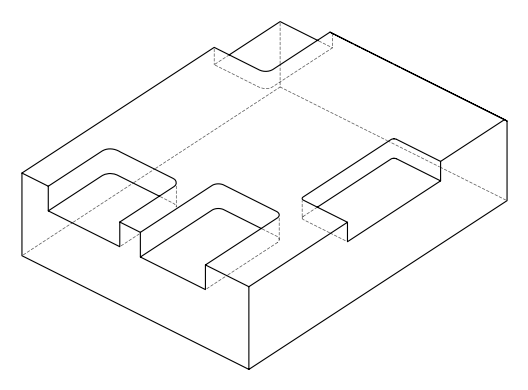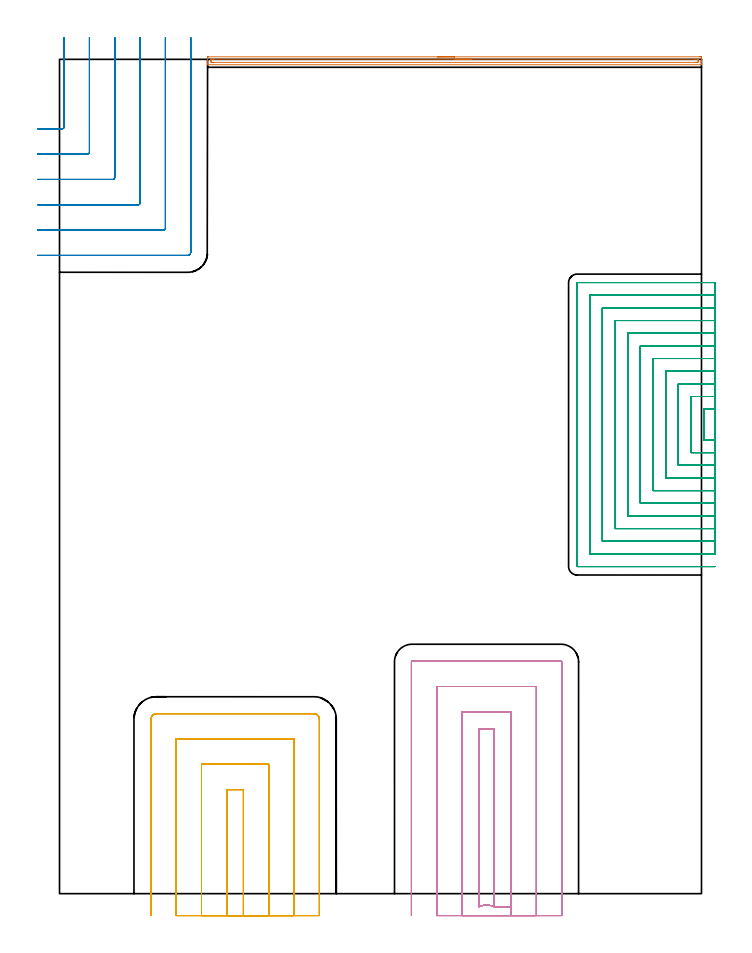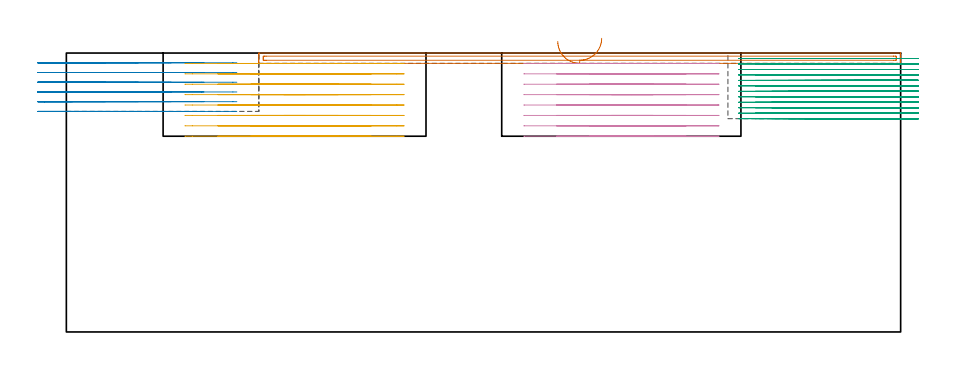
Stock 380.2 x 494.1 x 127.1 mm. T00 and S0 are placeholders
(PLAN: 5 operations, 3 tool changes, 156.1 min)
(1 AREA_MILL | FG_CHAMFER_SURFACE | UGT0205_001 | 4.86 min | 3268 mm3)
(2 MILL_CORNER_NOTCH_RECTANGULAR | CORNER_NOTCH_RECTANGULAR | UGT0201_094 | Follow Part, ap 5, ae 75% | 11.39 min | 293378 mm3)
(3 MILL_SLOT | SLOT_PARTIAL_RECTANGULAR | NXT0201_013 | Follow Part, ap 2.5, ae 75% | 94.37 min | 419061 mm3)
(4 MILL_SLOT_1 | SLOT_PARTIAL_RECTANGULAR_1 | UGT0201_094 | Follow Part, ap 5, ae 75% | 23.95 min | 608532 mm3)
(5 MILL_SLOT_2 | SLOT_PARTIAL_RECTANGULAR_2 | UGT0201_094 | Follow Part, ap 5, ae 75% | 21.58 min | 526563 mm3)
(TOOL UGT0205_001 | Chamfer Mill 20 x 3 x 45 deg. | D20 FL50 Z2)
(TOOL UGT0201_094 | End mill 20 mm | D20 FL38 Z4)
(TOOL NXT0201_013 | ENDMILL 10mm | D10 FL30 Z4)
(OP 1 AREA_MILL)
G17 G21 G94 G90
T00 M6
G54
G17 G0 G90 X223.95 Y495.6 S1061 M3
G43 Z137.1 H0
Z132.4
G94 G1 X223.988 Z131.528 F250.
X224.102 Z130.663
X224.291 Z129.812
X224.553 Z128.98
X224.887 Z128.174
X225.29 Z127.4
X225.758 Z126.664
X226.29 Z125.972
X226.879 Z125.329
X227.522 Z124.74
X228.214 Z124.208
X228.95 Z123.74
X229.724 Z123.337
X230.53 Z123.003
X231.362 Z122.741
X232.214 Z122.552
X233.078 Z122.438
X233.95 Z122.4
X379.008
X379.581 Y495.599 Z122.401
X380.146 Y495.593 Z122.403
X380.192 Y495.591 Z122.405
X380.2 Y495.03 Z122.966
Y494.757 Z123.239
Y494.14 Z123.855
Y493.594 Z124.403
Y493.25 Z124.746
Y492.704 Z125.292
Y492.36 Z125.635
Y491.672 Z126.327
Y491.34 Z126.659
Y490.948 Z127.043
X380.191 Y490.902 Z127.088
X380.028 Y490.9 Z127.1
X87.873
X87.71 Y490.903 Z127.088
X87.707 Y490.946 Z127.045
X87.7 Y491.34 Z126.659
Y491.673 Z126.327
Y492.36 Z125.635
Y493.594 Z124.403
Y494.14 Z123.855
Y494.757 Z123.239
X87.702 Y495.03 Z122.966
X87.708 Y495.591 Z122.405
X87.754 Y495.593 Z122.403
X88.319 Y495.6 Z122.4
X233.95
Y494.186 Z123.814
X376.9
X377.751 Y494.183 Z123.817
X377.794 Y494.18 Z123.82
X378.19 Y494.14 Z123.86
X378.197 Y493.738 Z124.262
X378.198 Y493.25 Z124.75
Y492.848 Z125.152
X378.19 Y492.36 Z125.64
X377.834 Y492.32 Z125.68
X377.794 Y492.318 Z125.682
X376.946 Y492.314 Z125.686
X376.9
X91.
X90.149 Y492.317 Z125.683
X90.106 Y492.32 Z125.68
X89.71 Y492.36 Z125.64
X89.703 Y492.762 Z125.238
X89.702 Y493.25 Z124.75
Y493.652 Z124.348
X89.71 Y494.14 Z123.86
X90.066 Y494.18 Z123.82
X90.106 Y494.182 Z123.818
X90.954 Y494.186 Z123.814
X91.
X233.95
X234.822 Z123.852
X235.686 Z123.966
X236.538 Z124.155
X237.37 Z124.417
X238.176 Z124.751
X238.95 Z125.154
X239.686 Z125.623
X240.378 Z126.154
X241.021 Z126.743
X241.61 Z127.386
X242.142 Z128.078
X242.61 Z128.814
X243.013 Z129.588
X243.347 Z130.394
X243.609 Z131.226
X243.798 Z132.078
X243.912 Z132.943
X243.95 Z133.814
G0 Z137.1
M5
M2
(OP 2 MILL_CORNER_NOTCH_RECTANGULAR)
G17 G21 G94 G90
T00 M6
G54
G17 G0 G90 X-13. Y453. S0 M3
G43 Z137.1 H0
Z122.667
G94 G1 X-10. F250.
X1.707 F500.
G3 X2.7 Y453.993 R1.
G1 Y504.1
Y507.1 F250.
G0 Z137.1
X-13. Y438.
Z122.667
G1 X-10.
X16.706 F500.
G3 X17.7 Y438.994 R1.
G1 Y504.1
Y507.1 F250.
G0 Z137.1
X-13. Y423.
Z122.667
G1 X-10.
X31.706 F500.
G3 X32.7 Y423.994 R1.
G1 Y504.1
Y507.1 F250.
G0 Z137.1
X-13. Y408.
Z122.667
G1 X-10.
X46.706 F500.
G3 X47.7 Y408.994 R1.
G1 Y504.1
Y507.1 F250.
G0 Z137.1
X-13. Y393.
Z122.667
G1 X-10.
X61.705 F500.
G3 X62.7 Y393.995 R1.
G1 Y504.1
Y507.1 F250.
G0 Z137.1
X-13. Y378.
Z122.667
G1 X-10.
X75.9 F500.
G3 X77.7 Y379.8 R1.8
G1 Y504.1
Y507.1 F250.
G0 Z137.1
X-13. Y453.
Z118.233
G1 X-10.
X1.707 F500.
G3 X2.7 Y453.993 R1.
G1 Y504.1
Y507.1 F250.
G0 Z137.1
X-13. Y438.
Z118.233
G1 X-10.
X16.706 F500.
G3 X17.7 Y438.994 R1.
G1 Y504.1
Y507.1 F250.
G0 Z137.1
X-13. Y423.
Z118.233
G1 X-10.
X31.706 F500.
G3 X32.7 Y423.994 R1.
G1 Y504.1
Y507.1 F250.
G0 Z137.1
X-13. Y408.
Z118.233
G1 X-10.
X46.706 F500.
G3 X47.7 Y408.994 R1.
G1 Y504.1
Y507.1 F250.
G0 Z137.1
X-13. Y393.
Z118.233
G1 X-10.
X61.705 F500.
G3 X62.7 Y393.995 R1.
G1 Y504.1
Y507.1 F250.
G0 Z137.1
X-13. Y378.
Z118.233
G1 X-10.
X75.9 F500.
G3 X77.7 Y379.8 R1.8
G1 Y504.1
Y507.1 F250.
G0 Z137.1
X-13. Y453.
Z113.8
G1 X-10.
X1.707 F500.
G3 X2.7 Y453.993 R1.
G1 Y504.1
Y507.1 F250.
G0 Z137.1
X-13. Y438.
Z113.8
G1 X-10.
X16.706 F500.
G3 X17.7 Y438.994 R1.
G1 Y504.1
Y507.1 F250.
G0 Z137.1
X-13. Y423.
Z113.8
G1 X-10.
X31.706 F500.
G3 X32.7 Y423.994 R1.
G1 Y504.1
Y507.1 F250.
G0 Z137.1
X-13. Y408.
Z113.8
G1 X-10.
X46.706 F500.
G3 X47.7 Y408.994 R1.
G1 Y504.1
Y507.1 F250.
G0 Z137.1
X-13. Y393.
Z113.8
G1 X-10.
X61.705 F500.
G3 X62.7 Y393.995 R1.
G1 Y504.1
Y507.1 F250.
G0 Z137.1
X-13. Y378.
Z113.8
G1 X-10.
X75.9 F500.
G3 X77.7 Y379.8 R1.8
G1 Y504.1
Y507.1 F250.
G0 Z137.1
X-13. Y453.
Z109.367
G1 X-10.
X1.707 F500.
G3 X2.7 Y453.993 R1.
G1 Y504.1
Y507.1 F250.
G0 Z137.1
X-13. Y438.
Z109.367
G1 X-10.
X16.706 F500.
G3 X17.7 Y438.994 R1.
G1 Y504.1
Y507.1 F250.
G0 Z137.1
X-13. Y423.
Z109.367
G1 X-10.
X31.706 F500.
G3 X32.7 Y423.994 R1.
G1 Y504.1
Y507.1 F250.
G0 Z137.1
X-13. Y408.
Z109.367
G1 X-10.
X46.706 F500.
G3 X47.7 Y408.994 R1.
G1 Y504.1
Y507.1 F250.
G0 Z137.1
X-13. Y393.
Z109.367
G1 X-10.
X61.705 F500.
G3 X62.7 Y393.995 R1.
G1 Y504.1
Y507.1 F250.
G0 Z137.1
X-13. Y378.
Z109.367
G1 X-10.
X75.9 F500.
G3 X77.7 Y379.8 R1.8
G1 Y504.1
Y507.1 F250.
G0 Z137.1
X-13. Y453.
Z104.933
G1 X-10.
X1.707 F500.
G3 X2.7 Y453.993 R1.
G1 Y504.1
Y507.1 F250.
G0 Z137.1
X-13. Y438.
Z104.933
G1 X-10.
X16.706 F500.
G3 X17.7 Y438.994 R1.
G1 Y504.1
Y507.1 F250.
G0 Z137.1
X-13. Y423.
Z104.933
G1 X-10.
X31.706 F500.
G3 X32.7 Y423.994 R1.
G1 Y504.1
Y507.1 F250.
G0 Z137.1
X-13. Y408.
Z104.933
G1 X-10.
X46.706 F500.
G3 X47.7 Y408.994 R1.
G1 Y504.1
Y507.1 F250.
G0 Z137.1
X-13. Y393.
Z104.933
G1 X-10.
X61.705 F500.
G3 X62.7 Y393.995 R1.
G1 Y504.1
Y507.1 F250.
G0 Z137.1
X-13. Y378.
Z104.933
G1 X-10.
X75.9 F500.
G3 X77.7 Y379.8 R1.8
G1 Y504.1
Y507.1 F250.
G0 Z137.1
X-13. Y453.
Z100.5
G1 X-10.
X1.707 F500.
G3 X2.7 Y453.993 R1.
G1 Y504.1
Y507.1 F250.
G0 Z137.1
X-13. Y438.
Z100.5
G1 X-10.
X16.706 F500.
G3 X17.7 Y438.994 R1.
G1 Y504.1
Y507.1 F250.
G0 Z137.1
X-13. Y423.
Z100.5
G1 X-10.
X31.706 F500.
G3 X32.7 Y423.994 R1.
G1 Y504.1
Y507.1 F250.
G0 Z137.1
X-13. Y408.
Z100.5
G1 X-10.
X46.706 F500.
G3 X47.7 Y408.994 R1.
G1 Y504.1
Y507.1 F250.
G0 Z137.1
X-13. Y393.
Z100.5
G1 X-10.
X61.705 F500.
G3 X62.7 Y393.995 R1.
G1 Y504.1
Y507.1 F250.
G0 Z137.1
X-13. Y378.
Z100.5
G1 X-10.
X75.9 F500.
G3 X77.7 Y379.8 R1.8
G1 Y504.1
Y507.1 F250.
G0 Z137.1
M5
M2
(OP 3 MILL_SLOT)
G17 G21 G94 G90
T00 M6
G54
G17 G0 G90 X388.2 Y286.9 S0 M3
G43 Z137.1 H0
Z124.608
G94 G1 X385.2 F250.
X381.5 F500.
Y268.7
X385.2
X388.2 F250.
Y294.4
X385.2
X374. F500.
Y261.2
X385.2
X388.2 F250.
Y301.9
X385.2
X366.5 F500.
Y253.7
X385.2
X388.2 F250.
Y309.4
X385.2
X359. F500.
Y246.2
X385.2
X388.2 F250.
Y316.9
X385.2
X351.5 F500.
Y238.7
X385.2
X388.2 F250.
Y324.4
X385.2
X344. F500.
Y231.2
X385.2
X388.2 F250.
Y331.9
X385.2
X336.5 F500.
Y223.7
X385.2
X388.2 F250.
Y339.4
X385.2
X329. F500.
Y216.2
X385.2
X388.2 F250.
Y346.9
X385.2
X321.5 F500.
Y208.7
X385.2
X388.2 F250.
Y354.4
X385.2
X314. F500.
Y201.2
X385.2
X388.2 F250.
Y361.9
X385.2
X306.6 F500.
X306.545 Y361.895
X306.505 Y361.855
X306.5 Y361.8
Y193.8
X306.505 Y193.745
X306.545 Y193.705
X306.6 Y193.7
X385.2
X388.2 F250.
G0 Y286.9 Z122.117
G1 X385.2
X381.5 F500.
Y268.7
X385.2
X388.2 F250.
Y294.4
X385.2
X374. F500.
Y261.2
X385.2
X388.2 F250.
Y301.9
X385.2
X366.5 F500.
Y253.7
X385.2
X388.2 F250.
Y309.4
X385.2
X359. F500.
Y246.2
X385.2
X388.2 F250.
Y316.9
X385.2
X351.5 F500.
Y238.7
X385.2
X388.2 F250.
Y324.4
X385.2
X344. F500.
Y231.2
X385.2
X388.2 F250.
Y331.9
X385.2
X336.5 F500.
Y223.7
X385.2
X388.2 F250.
Y339.4
X385.2
X329. F500.
Y216.2
X385.2
X388.2 F250.
Y346.9
X385.2
X321.5 F500.
Y208.7
X385.2
X388.2 F250.
Y354.4
X385.2
X314. F500.
Y201.2
X385.2
X388.2 F250.
Y361.9
X385.2
X306.6 F500.
X306.545 Y361.895
X306.505 Y361.855
X306.5 Y361.8
Y193.8
X306.505 Y193.745
X306.545 Y193.705
X306.6 Y193.7
X385.2
X388.2 F250.
G0 Y286.9 Z119.625
G1 X385.2
X381.5 F500.
Y268.7
X385.2
X388.2 F250.
Y294.4
X385.2
X374. F500.
Y261.2
X385.2
X388.2 F250.
Y301.9
X385.2
X366.5 F500.
Y253.7
X385.2
X388.2 F250.
Y309.4
X385.2
X359. F500.
Y246.2
X385.2
X388.2 F250.
Y316.9
X385.2
X351.5 F500.
Y238.7
X385.2
X388.2 F250.
Y324.4
X385.2
X344. F500.
Y231.2
X385.2
X388.2 F250.
Y331.9
X385.2
X336.5 F500.
Y223.7
X385.2
X388.2 F250.
Y339.4
X385.2
X329. F500.
Y216.2
X385.2
X388.2 F250.
Y346.9
X385.2
X321.5 F500.
Y208.7
X385.2
X388.2 F250.
Y354.4
X385.2
X314. F500.
Y201.2
X385.2
X388.2 F250.
Y361.9
X385.2
X306.6 F500.
X306.545 Y361.895
X306.505 Y361.855
X306.5 Y361.8
Y193.8
X306.505 Y193.745
X306.545 Y193.705
X306.6 Y193.7
X385.2
X388.2 F250.
G0 Y286.9 Z117.133
G1 X385.2
X381.5 F500.
Y268.7
X385.2
X388.2 F250.
Y294.4
X385.2
X374. F500.
Y261.2
X385.2
X388.2 F250.
Y301.9
X385.2
X366.5 F500.
Y253.7
X385.2
X388.2 F250.
Y309.4
X385.2
X359. F500.
Y246.2
X385.2
X388.2 F250.
Y316.9
X385.2
X351.5 F500.
Y238.7
X385.2
X388.2 F250.
Y324.4
X385.2
X344. F500.
Y231.2
X385.2
X388.2 F250.
Y331.9
X385.2
X336.5 F500.
Y223.7
X385.2
X388.2 F250.
Y339.4
X385.2
X329. F500.
Y216.2
X385.2
X388.2 F250.
Y346.9
X385.2
X321.5 F500.
Y208.7
X385.2
X388.2 F250.
Y354.4
X385.2
X314. F500.
Y201.2
X385.2
X388.2 F250.
Y361.9
X385.2
X306.6 F500.
X306.545 Y361.895
X306.505 Y361.855
X306.5 Y361.8
Y193.8
X306.505 Y193.745
X306.545 Y193.705
X306.6 Y193.7
X385.2
X388.2 F250.
G0 Y286.9 Z114.642
G1 X385.2
X381.5 F500.
Y268.7
X385.2
X388.2 F250.
Y294.4
X385.2
X374. F500.
Y261.2
X385.2
X388.2 F250.
Y301.9
X385.2
X366.5 F500.
Y253.7
X385.2
X388.2 F250.
Y309.4
X385.2
X359. F500.
Y246.2
X385.2
X388.2 F250.
Y316.9
X385.2
X351.5 F500.
Y238.7
X385.2
X388.2 F250.
Y324.4
X385.2
X344. F500.
Y231.2
X385.2
X388.2 F250.
Y331.9
X385.2
X336.5 F500.
Y223.7
X385.2
X388.2 F250.
Y339.4
X385.2
X329. F500.
Y216.2
X385.2
X388.2 F250.
Y346.9
X385.2
X321.5 F500.
Y208.7
X385.2
X388.2 F250.
Y354.4
X385.2
X314. F500.
Y201.2
X385.2
X388.2 F250.
Y361.9
X385.2
X306.6 F500.
X306.545 Y361.895
X306.505 Y361.855
X306.5 Y361.8
Y193.8
X306.505 Y193.745
X306.545 Y193.705
X306.6 Y193.7
X385.2
X388.2 F250.
G0 Y286.9 Z112.15
G1 X385.2
X381.5 F500.
Y268.7
X385.2
X388.2 F250.
Y294.4
X385.2
X374. F500.
Y261.2
X385.2
X388.2 F250.
Y301.9
X385.2
X366.5 F500.
Y253.7
X385.2
X388.2 F250.
Y309.4
X385.2
X359. F500.
Y246.2
X385.2
X388.2 F250.
Y316.9
X385.2
X351.5 F500.
Y238.7
X385.2
X388.2 F250.
Y324.4
X385.2
X344. F500.
Y231.2
X385.2
X388.2 F250.
Y331.9
X385.2
X336.5 F500.
Y223.7
X385.2
X388.2 F250.
Y339.4
X385.2
X329. F500.
Y216.2
X385.2
X388.2 F250.
Y346.9
X385.2
X321.5 F500.
Y208.7
X385.2
X388.2 F250.
Y354.4
X385.2
X314. F500.
Y201.2
X385.2
X388.2 F250.
Y361.9
X385.2
X306.6 F500.
X306.545 Y361.895
X306.505 Y361.855
X306.5 Y361.8
Y193.8
X306.505 Y193.745
X306.545 Y193.705
X306.6 Y193.7
X385.2
X388.2 F250.
G0 Y286.9 Z109.658
G1 X385.2
X381.5 F500.
Y268.7
X385.2
X388.2 F250.
Y294.4
X385.2
X374. F500.
Y261.2
X385.2
X388.2 F250.
Y301.9
X385.2
X366.5 F500.
Y253.7
X385.2
X388.2 F250.
Y309.4
X385.2
X359. F500.
Y246.2
X385.2
X388.2 F250.
Y316.9
X385.2
X351.5 F500.
Y238.7
X385.2
X388.2 F250.
Y324.4
X385.2
X344. F500.
Y231.2
X385.2
X388.2 F250.
Y331.9
X385.2
X336.5 F500.
Y223.7
X385.2
X388.2 F250.
Y339.4
X385.2
X329. F500.
Y216.2
X385.2
X388.2 F250.
Y346.9
X385.2
X321.5 F500.
Y208.7
X385.2
X388.2 F250.
Y354.4
X385.2
X314. F500.
Y201.2
X385.2
X388.2 F250.
Y361.9
X385.2
X306.6 F500.
X306.545 Y361.895
X306.505 Y361.855
X306.5 Y361.8
Y193.8
X306.505 Y193.745
X306.545 Y193.705
X306.6 Y193.7
X385.2
X388.2 F250.
G0 Y286.9 Z107.167
G1 X385.2
X381.5 F500.
Y268.7
X385.2
X388.2 F250.
Y294.4
X385.2
X374. F500.
Y261.2
X385.2
X388.2 F250.
Y301.9
X385.2
X366.5 F500.
Y253.7
X385.2
X388.2 F250.
Y309.4
X385.2
X359. F500.
Y246.2
X385.2
X388.2 F250.
Y316.9
X385.2
X351.5 F500.
Y238.7
X385.2
X388.2 F250.
Y324.4
X385.2
X344. F500.
Y231.2
X385.2
X388.2 F250.
Y331.9
X385.2
X336.5 F500.
Y223.7
X385.2
X388.2 F250.
Y339.4
X385.2
X329. F500.
Y216.2
X385.2
X388.2 F250.
Y346.9
X385.2
X321.5 F500.
Y208.7
X385.2
X388.2 F250.
Y354.4
X385.2
X314. F500.
Y201.2
X385.2
X388.2 F250.
Y361.9
X385.2
X306.6 F500.
X306.545 Y361.895
X306.505 Y361.855
X306.5 Y361.8
Y193.8
X306.505 Y193.745
X306.545 Y193.705
X306.6 Y193.7
X385.2
X388.2 F250.
G0 Y286.9 Z104.675
G1 X385.2
X381.5 F500.
Y268.7
X385.2
X388.2 F250.
Y294.4
X385.2
X374. F500.
Y261.2
X385.2
X388.2 F250.
Y301.9
X385.2
X366.5 F500.
Y253.7
X385.2
X388.2 F250.
Y309.4
X385.2
X359. F500.
Y246.2
X385.2
X388.2 F250.
Y316.9
X385.2
X351.5 F500.
Y238.7
X385.2
X388.2 F250.
Y324.4
X385.2
X344. F500.
Y231.2
X385.2
X388.2 F250.
Y331.9
X385.2
X336.5 F500.
Y223.7
X385.2
X388.2 F250.
Y339.4
X385.2
X329. F500.
Y216.2
X385.2
X388.2 F250.
Y346.9
X385.2
X321.5 F500.
Y208.7
X385.2
X388.2 F250.
Y354.4
X385.2
X314. F500.
Y201.2
X385.2
X388.2 F250.
Y361.9
X385.2
X306.6 F500.
X306.545 Y361.895
X306.505 Y361.855
X306.5 Y361.8
Y193.8
X306.505 Y193.745
X306.545 Y193.705
X306.6 Y193.7
X385.2
X388.2 F250.
G0 Y286.9 Z102.183
G1 X385.2
X381.5 F500.
Y268.7
X385.2
X388.2 F250.
Y294.4
X385.2
X374. F500.
Y261.2
X385.2
X388.2 F250.
Y301.9
X385.2
X366.5 F500.
Y253.7
X385.2
X388.2 F250.
Y309.4
X385.2
X359. F500.
Y246.2
X385.2
X388.2 F250.
Y316.9
X385.2
X351.5 F500.
Y238.7
X385.2
X388.2 F250.
Y324.4
X385.2
X344. F500.
Y231.2
X385.2
X388.2 F250.
Y331.9
X385.2
X336.5 F500.
Y223.7
X385.2
X388.2 F250.
Y339.4
X385.2
X329. F500.
Y216.2
X385.2
X388.2 F250.
Y346.9
X385.2
X321.5 F500.
Y208.7
X385.2
X388.2 F250.
Y354.4
X385.2
X314. F500.
Y201.2
X385.2
X388.2 F250.
Y361.9
X385.2
X306.6 F500.
X306.545 Y361.895
X306.505 Y361.855
X306.5 Y361.8
Y193.8
X306.505 Y193.745
X306.545 Y193.705
X306.6 Y193.7
X385.2
X388.2 F250.
G0 Y286.9 Z99.692
G1 X385.2
X381.5 F500.
Y268.7
X385.2
X388.2 F250.
Y294.4
X385.2
X374. F500.
Y261.2
X385.2
X388.2 F250.
Y301.9
X385.2
X366.5 F500.
Y253.7
X385.2
X388.2 F250.
Y309.4
X385.2
X359. F500.
Y246.2
X385.2
X388.2 F250.
Y316.9
X385.2
X351.5 F500.
Y238.7
X385.2
X388.2 F250.
Y324.4
X385.2
X344. F500.
Y231.2
X385.2
X388.2 F250.
Y331.9
X385.2
X336.5 F500.
Y223.7
X385.2
X388.2 F250.
Y339.4
X385.2
X329. F500.
Y216.2
X385.2
X388.2 F250.
Y346.9
X385.2
X321.5 F500.
Y208.7
X385.2
X388.2 F250.
Y354.4
X385.2
X314. F500.
Y201.2
X385.2
X388.2 F250.
Y361.9
X385.2
X306.6 F500.
X306.545 Y361.895
X306.505 Y361.855
X306.5 Y361.8
Y193.8
X306.505 Y193.745
X306.545 Y193.705
X306.6 Y193.7
X385.2
X388.2 F250.
G0 Y286.9 Z97.2
G1 X385.2
X381.5 F500.
Y268.7
X385.2
X388.2 F250.
Y294.4
X385.2
X374. F500.
Y261.2
X385.2
X388.2 F250.
Y301.9
X385.2
X366.5 F500.
Y253.7
X385.2
X388.2 F250.
Y309.4
X385.2
X359. F500.
Y246.2
X385.2
X388.2 F250.
Y316.9
X385.2
X351.5 F500.
Y238.7
X385.2
X388.2 F250.
Y324.4
X385.2
X344. F500.
Y231.2
X385.2
X388.2 F250.
Y331.9
X385.2
X336.5 F500.
Y223.7
X385.2
X388.2 F250.
Y339.4
X385.2
X329. F500.
Y216.2
X385.2
X388.2 F250.
Y346.9
X385.2
X321.5 F500.
Y208.7
X385.2
X388.2 F250.
Y354.4
X385.2
X314. F500.
Y201.2
X385.2
X388.2 F250.
Y361.9
X385.2
X306.6 F500.
X306.545 Y361.895
X306.505 Y361.855
X306.5 Y361.8
Y193.8
X306.505 Y193.745
X306.545 Y193.705
X306.6 Y193.7
X385.2
X388.2 F250.
G0 Z137.1
M5
M2
(OP 4 MILL_SLOT_1)
G17 G21 G94 G90
T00 M6
G54
G17 G0 G90 X267.4 Y-13. S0 M3
G43 Z137.1 H0
Z122.362
G94 G1 Y-10. F250.
Y-7.759 F500.
X257.4
G3 X248.4 Y-7.759 R10.
G1 Y97.7
X257.4
Y-7.759
X267.4
Y107.7
X238.4
Y-10.
Y-13. F250.
X282.4
Y-10.
Y122.7 F500.
X223.4
Y-10.
Y-13. F250.
X297.4
Y-10.
Y137.3 F500.
G3 X297. Y137.7 R0.4
G1 X208.8
G3 X208.4 Y137.3 R0.4
G1 Y-10.
Y-13. F250.
G0 X267.4 Z117.625
G1 Y-10.
Y-7.759 F500.
X257.4
G3 X248.4 Y-7.759 R10.
G1 Y97.7
X257.4
Y-7.759
X267.4
Y107.7
X238.4
Y-10.
Y-13. F250.
X282.4
Y-10.
Y122.7 F500.
X223.4
Y-10.
Y-13. F250.
X297.4
Y-10.
Y137.3 F500.
G3 X297. Y137.7 R0.4
G1 X208.8
G3 X208.4 Y137.3 R0.4
G1 Y-10.
Y-13. F250.
G0 X267.4 Z112.887
G1 Y-10.
Y-7.759 F500.
X257.4
G3 X248.4 Y-7.759 R10.
G1 Y97.7
X257.4
Y-7.759
X267.4
Y107.7
X238.4
Y-10.
Y-13. F250.
X282.4
Y-10.
Y122.7 F500.
X223.4
Y-10.
Y-13. F250.
X297.4
Y-10.
Y137.3 F500.
G3 X297. Y137.7 R0.4
G1 X208.8
G3 X208.4 Y137.3 R0.4
G1 Y-10.
Y-13. F250.
G0 X267.4 Z108.15
G1 Y-10.
Y-7.759 F500.
X257.4
G3 X248.4 Y-7.759 R10.
G1 Y97.7
X257.4
Y-7.759
X267.4
Y107.7
X238.4
Y-10.
Y-13. F250.
X282.4
Y-10.
Y122.7 F500.
X223.4
Y-10.
Y-13. F250.
X297.4
Y-10.
Y137.3 F500.
G3 X297. Y137.7 R0.4
G1 X208.8
G3 X208.4 Y137.3 R0.4
G1 Y-10.
Y-13. F250.
G0 X267.4 Z103.412
G1 Y-10.
Y-7.759 F500.
X257.4
G3 X248.4 Y-7.759 R10.
G1 Y97.7
X257.4
Y-7.759
X267.4
Y107.7
X238.4
Y-10.
Y-13. F250.
X282.4
Y-10.
Y122.7 F500.
X223.4
Y-10.
Y-13. F250.
X297.4
Y-10.
Y137.3 F500.
G3 X297. Y137.7 R0.4
G1 X208.8
G3 X208.4 Y137.3 R0.4
G1 Y-10.
Y-13. F250.
G0 X267.4 Z98.675
G1 Y-10.
Y-7.759 F500.
X257.4
G3 X248.4 Y-7.759 R10.
G1 Y97.7
X257.4
Y-7.759
X267.4
Y107.7
X238.4
Y-10.
Y-13. F250.
X282.4
Y-10.
Y122.7 F500.
X223.4
Y-10.
Y-13. F250.
X297.4
Y-10.
Y137.3 F500.
G3 X297. Y137.7 R0.4
G1 X208.8
G3 X208.4 Y137.3 R0.4
G1 Y-10.
Y-13. F250.
G0 X267.4 Z93.937
G1 Y-10.
Y-7.759 F500.
X257.4
G3 X248.4 Y-7.759 R10.
G1 Y97.7
X257.4
Y-7.759
X267.4
Y107.7
X238.4
Y-10.
Y-13. F250.
X282.4
Y-10.
Y122.7 F500.
X223.4
Y-10.
Y-13. F250.
X297.4
Y-10.
Y137.3 F500.
G3 X297. Y137.7 R0.4
G1 X208.8
G3 X208.4 Y137.3 R0.4
G1 Y-10.
Y-13. F250.
G0 X267.4 Z89.2
G1 Y-10.
Y-7.759 F500.
X257.4
G3 X248.4 Y-7.759 R10.
G1 Y97.7
X257.4
Y-7.759
X267.4
Y107.7
X238.4
Y-10.
Y-13. F250.
X282.4
Y-10.
Y122.7 F500.
X223.4
Y-10.
Y-13. F250.
X297.4
Y-10.
Y137.3 F500.
G3 X297. Y137.7 R0.4
G1 X208.8
G3 X208.4 Y137.3 R0.4
G1 Y-10.
Y-13. F250.
G0 Z137.1
M5
M2
(OP 5 MILL_SLOT_2)
G17 G21 G94 G90
T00 M6
G54
G17 G0 G90 X108.9 Y-13. S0 M3
G43 Z137.1 H0
Z122.362
G94 G1 Y-10. F250.
Y61.6 F500.
X99.1
Y-10.
Y-13. F250.
X123.9
Y-10.
Y76.6 F500.
X84.1
Y-10.
Y-13. F250.
X138.9
Y-10.
Y91.6 F500.
X69.1
Y-10.
Y-13. F250.
X153.9
Y-10.
Y103.3 F500.
G3 X150.6 Y106.6 R3.3
G1 X57.4
G3 X54.1 Y103.3 R3.3
G1 Y-10.
Y-13. F250.
G0 X108.9 Z117.625
G1 Y-10.
Y61.6 F500.
X99.1
Y-10.
Y-13. F250.
X123.9
Y-10.
Y76.6 F500.
X84.1
Y-10.
Y-13. F250.
X138.9
Y-10.
Y91.6 F500.
X69.1
Y-10.
Y-13. F250.
X153.9
Y-10.
Y103.3 F500.
G3 X150.6 Y106.6 R3.3
G1 X57.4
G3 X54.1 Y103.3 R3.3
G1 Y-10.
Y-13. F250.
G0 X108.9 Z112.887
G1 Y-10.
Y61.6 F500.
X99.1
Y-10.
Y-13. F250.
X123.9
Y-10.
Y76.6 F500.
X84.1
Y-10.
Y-13. F250.
X138.9
Y-10.
Y91.6 F500.
X69.1
Y-10.
Y-13. F250.
X153.9
Y-10.
Y103.3 F500.
G3 X150.6 Y106.6 R3.3
G1 X57.4
G3 X54.1 Y103.3 R3.3
G1 Y-10.
Y-13. F250.
G0 X108.9 Z108.15
G1 Y-10.
Y61.6 F500.
X99.1
Y-10.
Y-13. F250.
X123.9
Y-10.
Y76.6 F500.
X84.1
Y-10.
Y-13. F250.
X138.9
Y-10.
Y91.6 F500.
X69.1
Y-10.
Y-13. F250.
X153.9
Y-10.
Y103.3 F500.
G3 X150.6 Y106.6 R3.3
G1 X57.4
G3 X54.1 Y103.3 R3.3
G1 Y-10.
Y-13. F250.
G0 X108.9 Z103.412
G1 Y-10.
Y61.6 F500.
X99.1
Y-10.
Y-13. F250.
X123.9
Y-10.
Y76.6 F500.
X84.1
Y-10.
Y-13. F250.
X138.9
Y-10.
Y91.6 F500.
X69.1
Y-10.
Y-13. F250.
X153.9
Y-10.
Y103.3 F500.
G3 X150.6 Y106.6 R3.3
G1 X57.4
G3 X54.1 Y103.3 R3.3
G1 Y-10.
Y-13. F250.
G0 X108.9 Z98.675
G1 Y-10.
Y61.6 F500.
X99.1
Y-10.
Y-13. F250.
X123.9
Y-10.
Y76.6 F500.
X84.1
Y-10.
Y-13. F250.
X138.9
Y-10.
Y91.6 F500.
X69.1
Y-10.
Y-13. F250.
X153.9
Y-10.
Y103.3 F500.
G3 X150.6 Y106.6 R3.3
G1 X57.4
G3 X54.1 Y103.3 R3.3
G1 Y-10.
Y-13. F250.
G0 X108.9 Z93.937
G1 Y-10.
Y61.6 F500.
X99.1
Y-10.
Y-13. F250.
X123.9
Y-10.
Y76.6 F500.
X84.1
Y-10.
Y-13. F250.
X138.9
Y-10.
Y91.6 F500.
X69.1
Y-10.
Y-13. F250.
X153.9
Y-10.
Y103.3 F500.
G3 X150.6 Y106.6 R3.3
G1 X57.4
G3 X54.1 Y103.3 R3.3
G1 Y-10.
Y-13. F250.
G0 X108.9 Z89.2
G1 Y-10.
Y61.6 F500.
X99.1
Y-10.
Y-13. F250.
X123.9
Y-10.
Y76.6 F500.
X84.1
Y-10.
Y-13. F250.
X138.9
Y-10.
Y91.6 F500.
X69.1
Y-10.
Y-13. F250.
X153.9
Y-10.
Y103.3 F500.
G3 X150.6 Y106.6 R3.3
G1 X57.4
G3 X54.1 Y103.3 R3.3
G1 Y-10.
Y-13. F250.
G0 Z137.1
M5
M2
